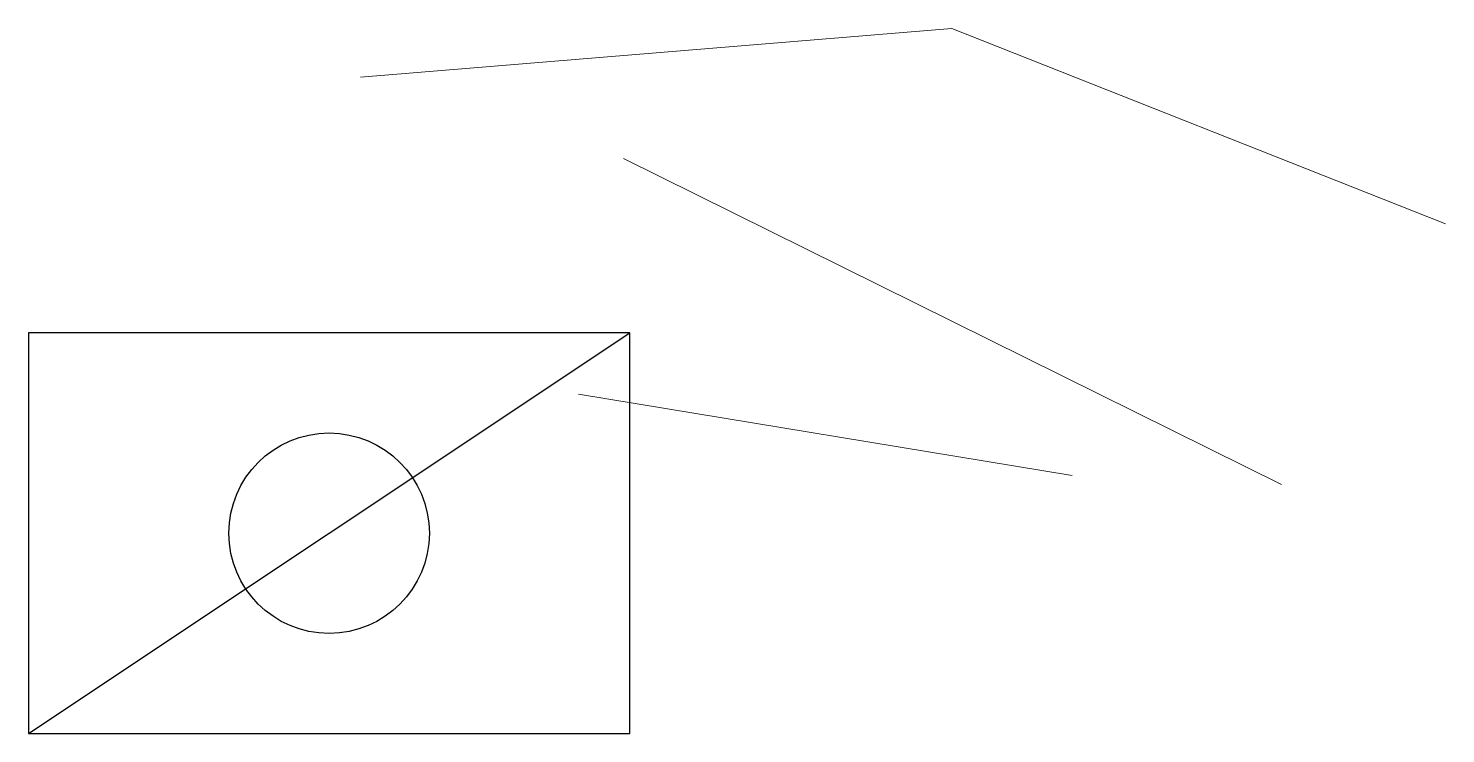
# Model space of a CAD drawing. Header units: millimetres. Extents: x 0 to 283, y 0 to 141.
import ezdxf

# ---------------------------------------------------------------- set-up
doc = ezdxf.new("R2010")
doc.units = ezdxf.units.MM
doc.layers.get('0').update_dxf_attribs({"linetype": 'CONTINUOUS'})
doc.layers.add('KUUBIK-SMOKE-LAYER', color=7, linetype='CONTINUOUS', lineweight=0)
doc.layers.add('KUUBIK_TEST', color=5, linetype='CONTINUOUS')

msp = doc.modelspace()

# ---------------------------------------------------------------- linework, layer by layer
msp.add_line((0, 0), (120, 80))
at = {"layer": 'KUUBIK-SMOKE-LAYER'}
for p, q in [((118.75, 114.75), (250, 49.75)), ((118.75, 114.75), (250, 49.75)), ((109.75, 67.75), (208.25, 51.5))]:
    msp.add_line(p, q, dxfattribs=at)
msp.add_lwpolyline([(66.25, 131), (184.25, 140.75), (282.75, 101.75)], dxfattribs=at)
at = {"layer": 'KUUBIK_TEST'}
msp.add_lwpolyline([(0, 0), (120, 0), (120, 80), (0, 80)], close=True, dxfattribs=at)
msp.add_circle((60, 40), 20, dxfattribs=at)

doc.saveas('drawing.dxf')
